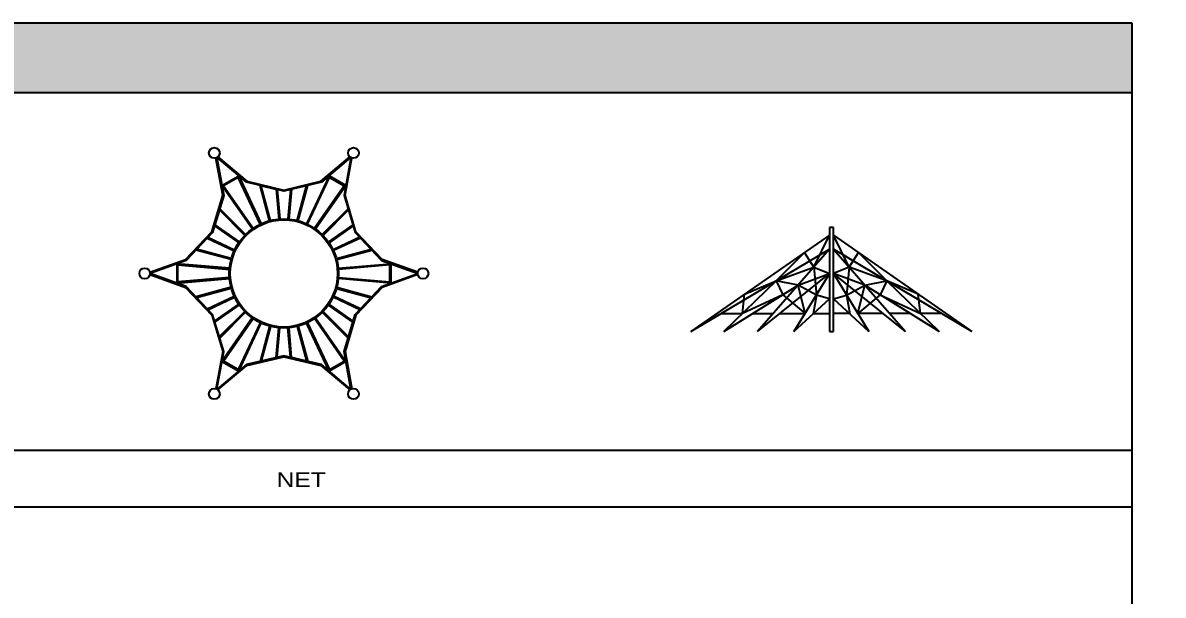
# Model space of a CAD drawing. Header units: millimetres. Extents: x 1089 to 46270, y 1624 to 35257.
# Drawn here: x 1129.06 to 1150.35, y 1653.98 to 1664.66 of the extents above; entities that cross this region are included whole.
import ezdxf
from ezdxf.enums import TextEntityAlignment as Align

# ---------------------------------------------------------------- set-up
doc = ezdxf.new("R2010")
doc.units = ezdxf.units.MM
doc.layers.add('www.cad-blocks.net', color=7, linetype='Continuous')
doc.styles.get("Standard").update_dxf_attribs({"font": 'arial.ttf'})
doc.styles.add('TITLE', font='helvc-ms.shx', dxfattribs={"width": 1.2, "height": 0.16})

# ---------------------------------------------------------------- blocks, each defined once
blk = doc.blocks.new('A$C05697D1F')
at = {"linetype": 'ByBlock'}
for p, q in [((2.447, 3.337), (2.275, 3.984)), ((2.555, 3.917), (2.601, 3.363)), ((2.84, 3.917), (2.793, 3.363)), ((2.947, 3.337), (3.12, 3.984)), ((1.966, 3.059), (1.493, 3.532)), ((3.429, 3.059), (3.903, 3.532)), ((1.41, 3.256), (1.866, 2.939)), ((3.985, 3.256), (3.529, 2.939)), ((1.267, 3.009), (1.77, 2.772)), ((4.128, 3.009), (3.625, 2.773)), ((1.716, 2.626), (1.069, 2.8)), ((3.679, 2.626), (4.325, 2.799)), ((1.716, 2.07), (1.07, 1.896)), ((1.267, 1.687), (1.77, 1.923)), ((4.128, 1.687), (3.625, 1.924)), ((3.679, 2.07), (4.326, 1.896)), ((1.41, 1.44), (1.866, 1.757)), ((3.985, 1.44), (3.529, 1.757)), ((1.966, 1.637), (1.492, 1.164)), ((3.429, 1.637), (3.903, 1.164)), ((2.448, 1.359), (2.275, 0.712)), ((2.555, 0.779), (2.602, 1.332)), ((2.84, 0.779), (2.794, 1.332)), ((2.948, 1.359), (3.12, 0.712))]:
    blk.add_line(p, q, dxfattribs=at)
for points in [[(0.198, 2.369), (0.863, 2.608), (1.352, 3.125), (1.555, 3.807), (1.43, 4.501)], [(1.448, 4.508), (1.574, 3.805), (1.368, 3.115), (0.873, 2.592), (0.2, 2.349)], [(3.944, 4.51), (3.398, 4.05), (2.698, 3.883), (1.997, 4.05), (1.451, 4.51)], [(1.467, 4.522), (2.006, 4.067), (2.698, 3.902), (3.389, 4.067), (3.928, 4.522)], [(3.947, 4.508), (3.821, 3.805), (4.027, 3.115), (4.522, 2.592), (5.195, 2.349)], [(5.197, 2.369), (4.532, 2.608), (4.043, 3.125), (3.84, 3.807), (3.965, 4.501)], [(2.106, 3.179), (1.542, 3.988), (1.855, 4.17), (2.273, 3.275)], [(2.255, 3.267), (1.846, 4.141), (1.57, 3.982), (2.123, 3.191)], [(3.289, 3.179), (3.853, 3.988), (3.54, 4.17), (3.122, 3.275)], [(3.14, 3.267), (3.549, 4.141), (3.825, 3.982), (3.272, 3.191)], [(2.428, 3.332), (2.252, 3.988), (2.575, 3.912), (2.621, 3.365)], [(2.967, 3.332), (3.143, 3.988), (2.82, 3.912), (2.774, 3.365)], [(1.98, 3.073), (1.5, 3.553), (1.404, 3.236), (1.855, 2.922)], [(3.415, 3.073), (3.895, 3.553), (3.991, 3.236), (3.54, 2.922)], [(1.711, 2.606), (1.055, 2.782), (1.281, 3.023), (1.778, 2.79)], [(3.684, 2.606), (4.341, 2.782), (4.114, 3.023), (3.617, 2.79)], [(1.448, 0.188), (1.574, 0.891), (1.368, 1.581), (0.873, 2.104), (0.2, 2.347)], [(1.682, 2.444), (0.699, 2.529), (0.699, 2.167), (1.682, 2.252)], [(1.68, 2.272), (0.719, 2.19), (0.719, 2.507), (1.68, 2.424)], [(3.713, 2.444), (4.696, 2.529), (4.696, 2.167), (3.713, 2.252)], [(3.715, 2.272), (4.676, 2.19), (4.676, 2.507), (3.715, 2.424)], [(3.947, 0.188), (3.821, 0.891), (4.027, 1.581), (4.522, 2.104), (5.195, 2.347)], [(0.198, 2.328), (0.863, 2.088), (1.352, 1.571), (1.555, 0.89), (1.43, 0.196)], [(5.197, 2.328), (4.532, 2.088), (4.043, 1.571), (3.84, 0.89), (3.965, 0.196)], [(1.711, 2.089), (1.055, 1.914), (1.281, 1.672), (1.778, 1.906)], [(3.684, 2.089), (4.341, 1.914), (4.114, 1.672), (3.617, 1.906)], [(1.98, 1.623), (1.5, 1.143), (1.404, 1.46), (1.855, 1.774)], [(3.415, 1.623), (3.895, 1.143), (3.991, 1.46), (3.54, 1.774)], [(2.106, 1.517), (1.542, 0.708), (1.855, 0.526), (2.273, 1.421)], [(2.255, 1.429), (1.846, 0.555), (1.57, 0.714), (2.123, 1.505)], [(3.289, 1.517), (3.853, 0.708), (3.54, 0.526), (3.122, 1.421)], [(3.14, 1.429), (3.549, 0.555), (3.825, 0.714), (3.272, 1.505)], [(2.428, 1.364), (2.252, 0.708), (2.575, 0.784), (2.621, 1.331)], [(2.967, 1.364), (3.143, 0.708), (2.82, 0.784), (2.774, 1.331)], [(3.944, 0.186), (3.398, 0.647), (2.698, 0.813), (1.997, 0.647), (1.451, 0.186)], [(1.467, 0.174), (2.006, 0.629), (2.698, 0.794), (3.389, 0.629), (3.928, 0.174)]]:
    blk.add_lwpolyline(points, dxfattribs=at)
for centre, radius in [((1.399, 4.596), 0.1), ((3.996, 4.596), 0.1), ((2.698, 2.348), 1.02), ((2.698, 2.348), 1), ((2.698, 2.348), 1), ((0.1, 2.348), 0.1), ((5.295, 2.348), 0.1), ((1.399, 0.1), 0.1), ((3.996, 0.1), 0.1)]:
    blk.add_circle(centre, radius, dxfattribs=at)
blk = doc.blocks.new('025108')
for p, q in [((0.07, 3.884), (-0.07, 3.884)), ((-0.07, 3.884), (-0.07, 0)), ((0.07, 0), (0.07, 3.884)), ((-0.07, 3.604), (-5.245, 0)), ((-0.656, 2.409), (-0.07, 3.604)), ((0.07, 3.604), (5.245, 0)), ((0.656, 2.409), (0.07, 3.604)), ((-5.245, 0), (-0.07, 3.079)), ((-0.07, 3.079), (-2.762, 0)), ((5.245, 0), (0.07, 3.079)), ((0.07, 3.079), (2.762, 0)), ((-1.01, 2.949), (-2.065, 1.892)), ((-0.656, 2.409), (-1.01, 2.949)), ((0.656, 2.409), (1.01, 2.949)), ((1.01, 2.949), (2.065, 1.892)), ((-2.762, 0), (-0.07, 2.169)), ((-2.065, 1.892), (-0.656, 2.409)), ((-0.07, 2.169), (-1.399, 0)), ((-1.246, 1.734), (-0.07, 2.169)), ((-0.656, 2.409), (-0.07, 2.169)), ((-0.656, 2.409), (-0.564, 1.362)), ((0.656, 2.409), (0.07, 2.169)), ((2.762, 0), (0.07, 2.169)), ((0.07, 2.169), (1.399, 0)), ((1.246, 1.734), (0.07, 2.169)), ((0.656, 2.409), (0.564, 1.362)), ((2.065, 1.892), (0.656, 2.409)), ((-2.065, 1.892), (-4.021, 0)), ((-4.021, 0), (-1.246, 1.734)), ((-3.242, 1.395), (-2.065, 1.892)), ((-1.246, 1.734), (-2.065, 1.892)), ((-2.065, 1.892), (-1.815, 1.379)), ((-0.564, 1.362), (-1.246, 1.734)), ((-0.987, 0.672), (-1.246, 1.734)), ((0.564, 1.362), (1.246, 1.734)), ((0.987, 0.672), (1.246, 1.734)), ((1.246, 1.734), (2.065, 1.892)), ((4.021, 0), (1.246, 1.734)), ((2.065, 1.892), (1.815, 1.379)), ((2.065, 1.892), (4.021, 0)), ((3.242, 1.395), (2.065, 1.892)), ((-3.326, 0.672), (-3.242, 1.395)), ((-1.815, 1.379), (-3.326, 0.672)), ((-1.815, 1.379), (-0.987, 0.672)), ((-0.564, 1.362), (-0.683, 0.659)), ((-0.07, 1.225), (-0.564, 1.362)), ((0.07, 1.225), (0.564, 1.362)), ((0.564, 1.362), (0.683, 0.659)), ((1.815, 1.379), (0.987, 0.672)), ((1.815, 1.379), (3.326, 0.672)), ((3.326, 0.672), (3.242, 1.395)), ((-1.399, 0), (-0.07, 1.225)), ((1.399, 0), (0.07, 1.225)), ((-4.116, 0.672), (-3.326, 0.672)), ((-2.946, 0.672), (-2.175, 0.672)), ((-1.928, 0.672), (-0.987, 0.672)), ((-0.67, 0.672), (-0.078, 0.672)), ((0.67, 0.672), (0.078, 0.672)), ((1.928, 0.672), (0.987, 0.672)), ((2.946, 0.672), (2.175, 0.672)), ((4.116, 0.672), (3.326, 0.672)), ((-0.07, 0), (0.07, 0))]:
    blk.add_line(p, q)
blk = doc.blocks.new('A$C24C51706')
blk.add_blockref('025108', (5.245, 0))
blk = doc.blocks.new('FORMAT')
at = {"layer": 'www.cad-blocks.net', "true_color": 0x546d8e}
h = blk.add_hatch(color=155, dxfattribs=at)
h.set_gradient(color1=(68, 68, 68), color2=(84, 109, 142), tint=1)
h.paths.add_polyline_path([(4.187, 40.967), (4.187, 39.666), (61.139, 39.666), (61.139, 40.967)])
h.paths.add_polyline_path([(61.139, 1.171), (4.187, 1.171), (4.187, 0), (61.139, 0)])
at = {"layer": 'www.cad-blocks.net', "color": 155, "true_color": 0x546d8e}
for p, q in [((4.187, 40.967), (61.139, 40.967)), ((61.139, 40.967), (61.139, 0)), ((4.187, 39.666), (61.139, 39.666)), ((4.187, 32.992), (61.139, 32.992)), ((61.139, 31.93), (4.187, 31.93))]:
    blk.add_line(p, q, dxfattribs=at)
at = {"layer": 'www.cad-blocks.net', "insert": (25.349, 40.673), "char_height": 0.64, "attachment_point": 1}
blk.add_mtext_dynamic_manual_height_columns('{\\C255;\\c16777215;PLAYGROUND EQUIPMENT}', width=18450.31227, gutter_width=12.5, heights=[0], dxfattribs=at)

msp = doc.modelspace()

# ---------------------------------------------------------------- block references
for name, p in [('FORMAT', (1088.625, 1623.691)), ('A$C05697D1F', (1131.238, 1657.634))]:
    msp.add_blockref(name, p)
at = {"xscale": 0.5, "yscale": 0.5, "zscale": 0.5}
msp.add_blockref('A$C24C51706', (1141.535, 1658.896), dxfattribs=at)

# ---------------------------------------------------------------- texts
at = {"layer": 'www.cad-blocks.net', "style": 'TITLE', "width": 1.2}
msp.add_text('NET', height=0.2741, dxfattribs=at).set_placement((1134.259, 1655.995), align=Align.CENTER)

doc.saveas('drawing.dxf')
